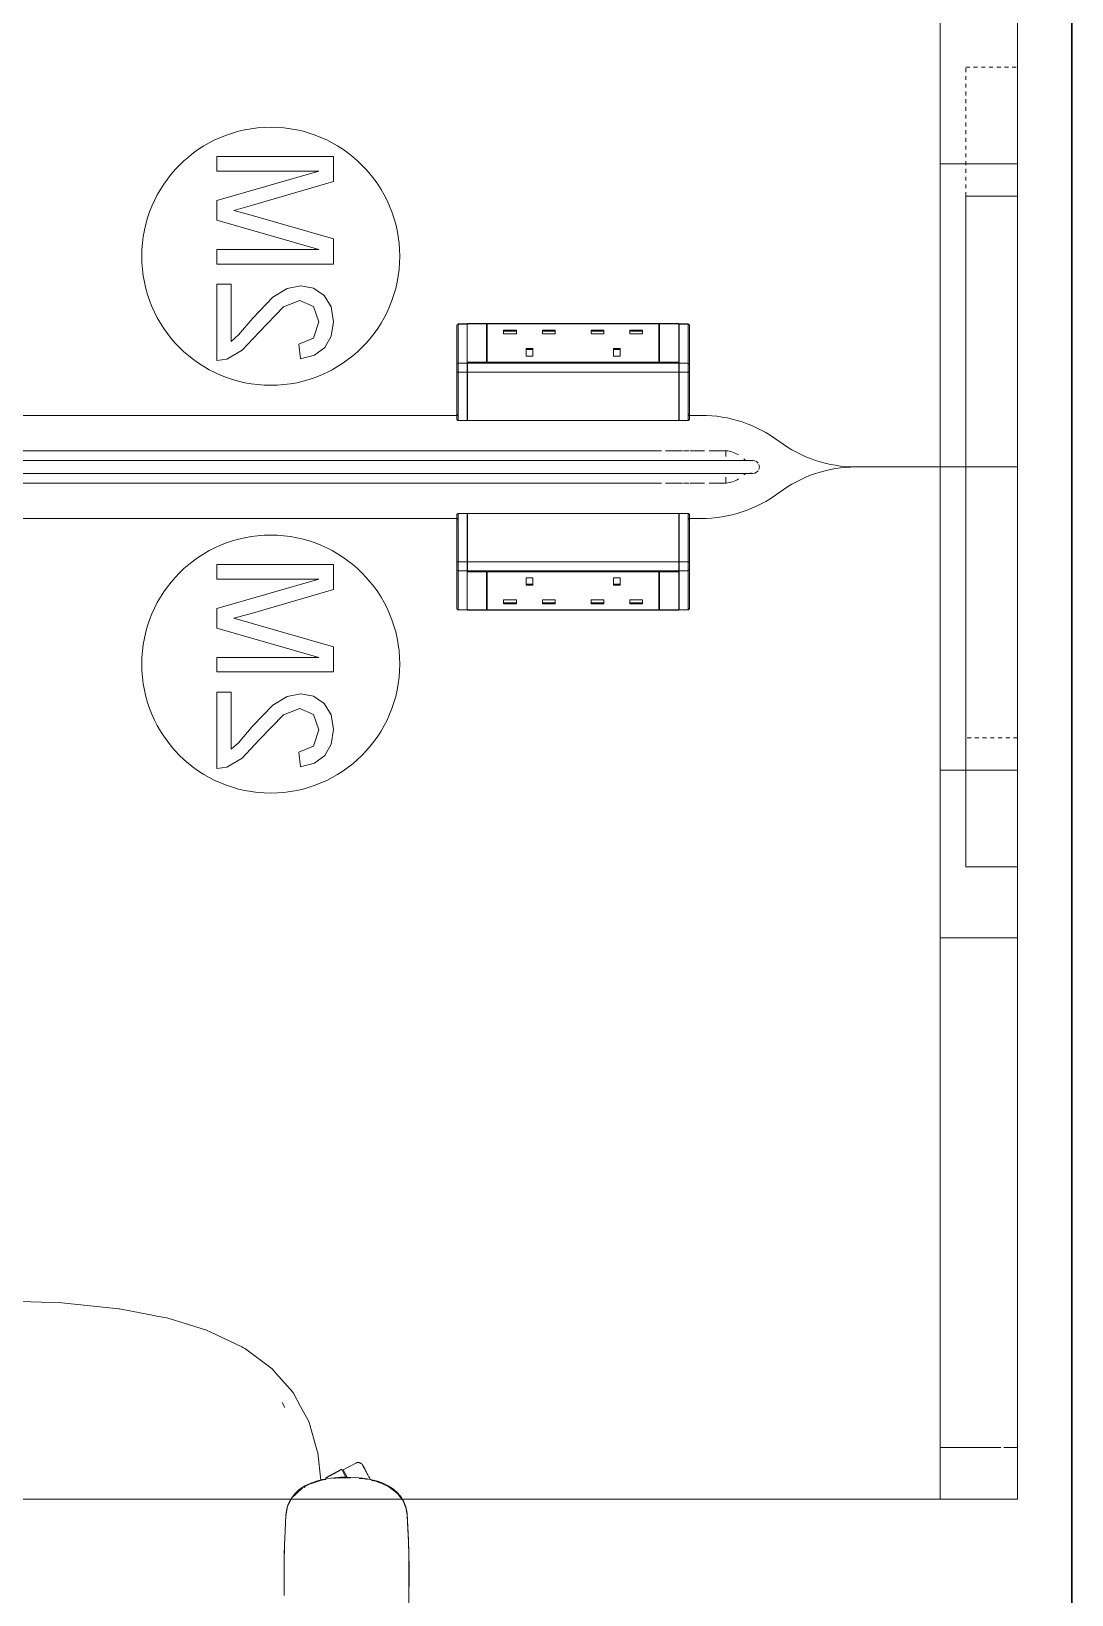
# Model space of a CAD drawing. Header units: millimetres. Extents: x 155927 to 317870, y -36033 to 97293.
# Drawn here: x 221033 to 221839, y 17404 to 18615 of the extents above; entities that cross this region are included whole.
import ezdxf

# ---------------------------------------------------------------- set-up
doc = ezdxf.new("R2010")
doc.units = ezdxf.units.MM
doc.header["$MEASUREMENT"] = 0
doc.linetypes.add('Dash', pattern=[6, 3, -3])
for name, color, linetype, lineweight in [('G-IMPT', 8, 'CONTINUOUS', 9), ('I-FURN', 8, 'CONTINUOUS', 9), ('I-FURN-HDLN', 8, 'Dash', 9), ('I-WALL', 7, 'CONTINUOUS', 9)]:
    doc.layers.add(name, color=color, linetype=linetype, lineweight=lineweight)

msp = doc.modelspace()

# ---------------------------------------------------------------- linework, layer by layer
at = {"layer": 'G-IMPT'}
for p, q in [((220996.9, 17631.6), (221049, 17630)), ((221049, 17630), (221056.3, 17629.7)), ((221063.4, 17629), (221056.3, 17629.7)), ((221100.3, 17625.2), (221063.4, 17629)), ((221100.3, 17625.2), (221100.8, 17625.1)), ((221126.2, 17620.2), (221100.8, 17625.1)), ((221126.2, 17620.2), (221129.9, 17619.5)), ((221137.5, 17618.1), (221129.9, 17619.5)), ((221151.1, 17613.9), (221137.5, 17618.1)), ((221168.3, 17608.5), (221151.1, 17613.9)), ((221168.3, 17608.5), (221175.1, 17605.4)), ((221176, 17604.9), (221175.1, 17605.4)), ((221195.7, 17595.7), (221176, 17604.9)), ((221195.7, 17595.7), (221196.4, 17595.2)), ((221197.9, 17594.3), (221196.4, 17595.2)), ((221198.7, 17593.8), (221197.9, 17594.3)), ((221198.7, 17593.8), (221218.2, 17579.3)), ((221218.2, 17579.3), (221219.2, 17578.5)), ((221222.1, 17575.3), (221219.2, 17578.5)), ((221222.1, 17575.3), (221235.1, 17560.5)), ((221235.1, 17560.5), (221235.7, 17559.8)), ((221241.2, 17549.4), (221235.7, 17559.8)), ((221227, 17552.5), (221229, 17548.6)), ((221227, 17552.5), (221228.2, 17550.2)), ((221228.2, 17550.2), (221229, 17548.6)), ((221247.3, 17538.2), (221241.2, 17549.4)), ((221247.8, 17537), (221247.3, 17538.2)), ((221253.9, 17515.7), (221247.8, 17537)), ((221253.9, 17515.7), (221254.5, 17513.4)), ((221256.9, 17492.2), (221254.5, 17513.4)), ((221242.9, 17486.2), (221239.7, 17484.3)), ((221239.8, 17484.7), (221243.2, 17487.1)), ((221244.6, 17487.9), (221243.2, 17487.1)), ((221245.1, 17487.5), (221243.7, 17486.6)), ((221249.2, 17490.1), (221244.6, 17487.9)), ((221248, 17489.3), (221245.6, 17487.8)), ((221257.4, 17492.3), (221248, 17489.3)), ((221254.3, 17491.9), (221249.2, 17490.1)), ((221254.3, 17491.9), (221258.2, 17492.8)), ((221260.7, 17492.7), (221257.4, 17492.3)), ((221258.2, 17492.8), (221265, 17493.9)), ((221272.3, 17494.5), (221265, 17493.9)), ((221269.7, 17494), (221266.9, 17493.6)), ((221269.7, 17494), (221276.8, 17494.2)), ((221272.3, 17494.5), (221276.8, 17494.6)), ((221276.8, 17494.6), (221283.2, 17494.4)), ((221279.9, 17494), (221276.8, 17494.2)), ((221289.3, 17493.9), (221283.2, 17494.4)), ((221289.7, 17493.5), (221286.5, 17493.6)), ((221289.3, 17493.9), (221295.3, 17492.9)), ((221292.9, 17492.8), (221289.7, 17493.5)), ((221300.7, 17491.4), (221295.3, 17492.9)), ((221299.6, 17491.4), (221296.2, 17492.1)), ((221299.6, 17491.4), (221305.2, 17489.1)), ((221300.7, 17491.4), (221305.1, 17489.9)), ((221309.1, 17487.9), (221305.1, 17489.9)), ((221309.6, 17487.2), (221305.2, 17489.1)), ((221309.1, 17487.9), (221313.2, 17485.2)), ((221316.4, 17482), (221309.6, 17487.2)), ((221233.3, 17476.3), (221231.2, 17472.1)), ((221233.4, 17477.2), (221231.4, 17472.9)), ((221233.3, 17476.3), (221233.9, 17477.6)), ((221233.6, 17477.6), (221235.6, 17480.5)), ((221241.8, 17485.5), (221234.4, 17478.6)), ((221238.1, 17482.5), (221234.4, 17478.6)), ((221234.4, 17478.6), (221236.6, 17481)), ((221236.7, 17481.8), (221235.6, 17480.5)), ((221240.2, 17484.1), (221236.6, 17481)), ((221236.7, 17481.8), (221239.8, 17484.7)), ((221241.8, 17485.5), (221240.3, 17484.2)), ((221313.2, 17485.2), (221316.2, 17482.5)), ((221319.3, 17478.8), (221316.2, 17482.5)), ((221319.7, 17477.6), (221316.4, 17482)), ((221320, 17477.6), (221319.3, 17478.8)), ((221321.3, 17475.4), (221320, 17477.6)), ((221320.6, 17476.4), (221320, 17477.2)), ((221323, 17470.2), (221320.6, 17476.4)), ((221321.3, 17475.4), (221322.7, 17471.7)), ((221229.6, 17459.3), (221229.8, 17465)), ((221231.2, 17472.1), (221229.8, 17464.7)), ((221229.8, 17465), (221230.3, 17469)), ((221230.3, 17469), (221231.4, 17472.9)), ((221323, 17470.4), (221322.7, 17471.7)), ((221323, 17470.4), (221323.5, 17468)), ((221323, 17470.2), (221323.6, 17466.4)), ((221323.7, 17466.3), (221323.5, 17468)), ((221324.8, 17445.8), (221323.7, 17466.3)), ((221324.8, 17444.6), (221323.7, 17466.3)), ((221323.7, 17466.3), (221323.8, 17464.7)), ((221324.8, 17444.6), (221323.8, 17464.7)), ((221229.6, 17459.3), (221228.9, 17446.7)), ((221228.4, 17427.5), (221228.8, 17443.2)), ((221228.8, 17439.8), (221228.6, 17436.5)), ((221228.8, 17443.2), (221228.9, 17446.7)), ((221325.3, 17424.4), (221324.8, 17445.8)), ((221325.1, 17434.2), (221324.8, 17445.8)), ((221324.8, 17445.8), (221324.8, 17444.6)), ((221325.3, 17424.4), (221324.8, 17444.6)), ((221228.4, 17427.5), (221228.4, 17423)), ((221228.6, 17434.2), (221228.6, 17436.5)), ((221325.2, 17404.2), (221325.1, 17434.2)), ((221325.3, 17424.4), (221325.1, 17434.2)), ((221325.1, 17434.2), (221325.3, 17415)), ((221325.3, 17426.4), (221325.2, 17428.3)), ((221325.2, 17424.4), (221325.3, 17426.4)), ((221228.4, 17423), (221228.4, 17408.3)), ((221325.2, 17404.2), (221325.3, 17424.4)), ((221325.2, 17404.2), (221325.3, 17415)), ((221228.5, 17402.8), (221228.4, 17408.3)), ((221325.2, 17404.2), (221325.1, 17395.8))]:
    msp.add_line(p, q, dxfattribs=at)
at = {"layer": 'I-FURN'}
for p, q in [((221796.8, 18277.6), (221796.8, 19077.6)), ((221796.8, 19077.6), (221796.8, 18277.6)), ((221736.8, 19037.6), (221736.8, 17517.6)), ((221796.8, 17517.6), (221796.8, 19037.6)), ((221736.8, 18512.6), (221736.8, 18643)), ((221796.8, 18643), (221796.8, 18512.6)), ((221266.6, 18518.2), (221176.2, 18518.2)), ((221176.2, 18518.2), (221176.2, 18506.9)), ((221266.6, 18498.8), (221266.6, 18518.2)), ((221176.2, 18506.9), (221255.3, 18506.9)), ((221255.3, 18506.9), (221176.2, 18484.2)), ((221736.8, 18042.6), (221736.8, 18512.6)), ((221796.8, 18512.6), (221736.8, 18512.6)), ((221796.8, 18512.6), (221736.8, 18512.6)), ((221796.8, 18512.6), (221796.8, 18042.6)), ((221204, 18480.6), (221266.6, 18498.8)), ((221176.2, 18484.2), (221176.2, 18468.9)), ((221189.6, 18476.5), (221204, 18480.6)), ((221796.8, 18487.6), (221756.8, 18487.6)), ((221756.8, 18487.6), (221756.8, 17967.6)), ((221796.8, 17967.6), (221796.8, 18487.6)), ((221176.2, 18468.9), (221255.3, 18446.2)), ((221202.9, 18472.8), (221189.6, 18476.5)), ((221266.6, 18454.3), (221202.9, 18472.8)), ((221255.3, 18446.2), (221176.2, 18446.2)), ((221176.2, 18446.2), (221176.2, 18434.9)), ((221266.6, 18434.9), (221266.6, 18454.3)), ((221176.2, 18434.9), (221266.6, 18434.9)), ((221187.5, 18419.3), (221176.2, 18419.3)), ((221176.2, 18419.3), (221176.2, 18360)), ((221187.5, 18374.9), (221187.5, 18419.3)), ((221219.6, 18409.2), (221204.1, 18393)), ((221230.7, 18415.9), (221219.6, 18409.2)), ((221241.4, 18417.9), (221230.7, 18415.9)), ((221251.2, 18416.1), (221241.4, 18417.9)), ((221259.4, 18410.5), (221251.2, 18416.1)), ((221264.8, 18401.7), (221259.4, 18410.5)), ((221209.1, 18382.2), (221227.9, 18401.7)), ((221227.9, 18401.7), (221240.7, 18406.6)), ((221240.7, 18406.6), (221251.1, 18402)), ((221251.1, 18402), (221255.3, 18390)), ((221266.6, 18390.2), (221264.8, 18401.7)), ((221204.1, 18393), (221193.2, 18380)), ((221255.3, 18390), (221251.2, 18377.5)), ((221265, 18378.9), (221266.6, 18390.2)), ((221362.4, 18387.5), (221362.4, 18357.2)), ((221362.4, 18387.5), (221362.4, 18357.2)), ((221362.6, 18388.1), (221362.6, 18388.1)), ((221370.4, 18388.5), (221363.4, 18388.5)), ((221363.4, 18388.3), (221363.4, 18388.5)), ((221370.4, 18388.5), (221363.4, 18388.5)), ((221370.4, 18388.5), (221363.4, 18388.5)), ((221363.4, 18358), (221363.4, 18388.3)), ((221363.4, 18388.3), (221370.4, 18388.3)), ((221370.4, 18388.7), (221385.4, 18388.7)), ((221370.4, 18358.8), (221370.4, 18388.7)), ((221370.4, 18388.3), (221370.4, 18388.5)), ((221370.4, 18358), (221370.4, 18388.3)), ((221534.4, 18388.5), (221370.5, 18388.5)), ((221385.4, 18388.7), (221385.4, 18358.8)), ((221385.4, 18388.3), (221385.9, 18388.3)), ((221385.9, 18388.7), (221518.9, 18388.7)), ((221385.9, 18388.7), (221385.9, 18358.8)), ((221398.6, 18383.6), (221398.6, 18380.8)), ((221408.6, 18383.6), (221398.6, 18383.6)), ((221408.6, 18382.9), (221398.6, 18382.9)), ((221408.6, 18383.6), (221408.6, 18380.8)), ((221428.6, 18383.6), (221428.6, 18380.8)), ((221438.6, 18383.6), (221428.6, 18383.6)), ((221438.6, 18382.9), (221428.6, 18382.9)), ((221438.6, 18383.6), (221438.6, 18380.8)), ((221466.3, 18383.6), (221466.3, 18380.8)), ((221476.3, 18383.6), (221466.3, 18383.6)), ((221476.3, 18382.9), (221466.3, 18382.9)), ((221476.3, 18383.6), (221476.3, 18380.8)), ((221496.3, 18383.6), (221496.3, 18380.8)), ((221506.3, 18383.6), (221496.3, 18383.6)), ((221506.3, 18382.9), (221496.3, 18382.9)), ((221506.3, 18383.6), (221506.3, 18380.8)), ((221518.9, 18388.7), (221518.9, 18358.8)), ((221518.9, 18388.3), (221519.4, 18388.3)), ((221519.4, 18358.8), (221519.4, 18388.7)), ((221519.4, 18388.7), (221534.4, 18388.7)), ((221534.4, 18388.7), (221534.4, 18358.8)), ((221541.5, 18388.5), (221534.5, 18388.5)), ((221541.5, 18388.5), (221534.5, 18388.5)), ((221534.5, 18388.5), (221541.5, 18388.5)), ((221534.5, 18388.5), (221534.5, 18388.3)), ((221541.5, 18388.3), (221534.5, 18388.3)), ((221534.5, 18388.3), (221534.5, 18358)), ((221541.5, 18388.5), (221541.5, 18388.3)), ((221541.5, 18388.3), (221541.5, 18358)), ((221542.2, 18388.1), (221542.3, 18388.1)), ((221542.5, 18357.2), (221542.5, 18387.5)), ((221542.5, 18357.2), (221542.5, 18387.5)), ((221193.2, 18380), (221187.5, 18374.9)), ((221196, 18368.1), (221209.1, 18382.2)), ((221251.2, 18377.5), (221239.8, 18372.7)), ((221239.8, 18372.7), (221241.2, 18361.4)), ((221260.1, 18370.1), (221265, 18378.9)), ((221408.6, 18380.8), (221398.6, 18380.8)), ((221438.6, 18380.8), (221428.6, 18380.8)), ((221476.3, 18380.8), (221466.3, 18380.8)), ((221506.3, 18380.8), (221496.3, 18380.8)), ((221176.2, 18360), (221184, 18361.2)), ((221184, 18361.2), (221196, 18368.1)), ((221241.2, 18361.4), (221252.1, 18364.2)), ((221252.1, 18364.2), (221260.1, 18370.1)), ((221385.4, 18358.8), (221370.4, 18358.8)), ((221370.4, 18358.8), (221370.4, 18356.4)), ((221370.5, 18358.6), (221385.4, 18358.6)), ((221370.5, 18358), (221370.5, 18358.6)), ((221518.9, 18358.8), (221385.9, 18358.8)), ((221385.9, 18358.6), (221518.9, 18358.6)), ((221416.1, 18369.3), (221416.1, 18363.6)), ((221421.1, 18369.3), (221416.1, 18369.3)), ((221421.1, 18368.6), (221416.1, 18368.6)), ((221421.1, 18363.6), (221416.1, 18363.6)), ((221421.1, 18369.3), (221421.1, 18363.6)), ((221483.8, 18369.3), (221483.8, 18363.6)), ((221488.8, 18369.3), (221483.8, 18369.3)), ((221488.8, 18368.6), (221483.8, 18368.6)), ((221483.8, 18363.6), (221488.8, 18363.6)), ((221488.8, 18363.6), (221488.8, 18369.3)), ((221534.4, 18358.8), (221519.4, 18358.8)), ((221519.4, 18358.6), (221534.4, 18358.6)), ((221534.4, 18358.6), (221534.4, 18358)), ((221362.4, 18318.6), (221362.4, 18357.2)), ((221362.4, 18357.2), (221362.4, 18351.6)), ((221362.4, 18351.6), (221362.4, 18314.6)), ((221363.4, 18351.1), (221363.4, 18358)), ((221363.4, 18358), (221370.4, 18358)), ((221363.4, 18313.6), (221363.4, 18351.1)), ((221363.4, 18351.1), (221370.4, 18351.1)), ((221370.4, 18351.1), (221370.4, 18358)), ((221370.4, 18313.6), (221370.4, 18351.1)), ((221370.5, 18358), (221370.5, 18351.1)), ((221534.4, 18358), (221370.5, 18358)), ((221370.5, 18351.1), (221370.5, 18313.6)), ((221534.4, 18351.1), (221370.5, 18351.1)), ((221534.4, 18351.1), (221534.4, 18358)), ((221534.4, 18313.6), (221534.4, 18351.1)), ((221541.5, 18358), (221534.5, 18358)), ((221534.5, 18358), (221534.5, 18351.1)), ((221541.5, 18351.1), (221534.5, 18351.1)), ((221534.5, 18351.1), (221534.5, 18313.6)), ((221541.5, 18358), (221541.5, 18351.1)), ((221541.5, 18351.1), (221541.5, 18313.6)), ((221542.5, 18357.2), (221542.5, 18318.6)), ((221542.5, 18351.6), (221542.5, 18357.2)), ((221542.5, 18314.6), (221542.5, 18351.6)), ((220441.8, 18317.6), (221363.4, 18317.6)), ((221363.4, 18317.6), (220441.8, 18317.6)), ((221363.4, 18318.6), (221362.4, 18318.6)), ((221362.4, 18314.6), (221362.4, 18318.6)), ((221362.4, 18314.6), (221362.4, 18314.6)), ((221363.4, 18313.6), (221370.4, 18313.6)), ((221363.4, 18313.6), (221370.4, 18313.6)), ((221370.5, 18313.6), (221534.4, 18313.6)), ((221534.4, 18313.6), (221370.5, 18313.6)), ((221534.5, 18313.6), (221541.5, 18313.6)), ((221541.5, 18313.6), (221534.5, 18313.6)), ((221542.5, 18318.6), (221541.5, 18318.6)), ((221541.5, 18317.6), (221551.8, 18317.6)), ((221551.8, 18317.6), (221541.5, 18317.6)), ((221542.5, 18318.6), (221542.5, 18314.6)), ((220482.7, 18290.1), (221520.9, 18290.1)), ((221523.9, 18290.1), (221537.1, 18290.1)), ((221538, 18290.1), (221542.1, 18290.1)), ((221542.8, 18290.1), (221554.3, 18290.1)), ((221557.9, 18290.1), (221565.9, 18290.1)), ((221566.2, 18290.1), (221567.1, 18290.1)), ((221567.5, 18290.1), (221570.9, 18290.1)), ((221570.9, 18285.6), (221570.9, 18290.1)), ((221520.9, 18282.6), (220482.7, 18282.6)), ((221521.7, 18282.6), (221520.9, 18282.6)), ((221524.5, 18282.6), (221521.7, 18282.6)), ((221527.4, 18282.6), (221524.5, 18282.6)), ((221530.2, 18282.6), (221527.4, 18282.6)), ((221533, 18282.6), (221530.2, 18282.6)), ((221535.8, 18282.6), (221533, 18282.6)), ((221538.5, 18282.6), (221535.8, 18282.6)), ((221541.3, 18282.6), (221538.5, 18282.6)), ((221544, 18282.6), (221541.3, 18282.6)), ((221546.6, 18282.6), (221544, 18282.6)), ((221549.2, 18282.6), (221546.6, 18282.6)), ((221551.8, 18282.6), (221549.2, 18282.6)), ((221554.3, 18282.6), (221551.8, 18282.6)), ((221556.8, 18282.6), (221554.3, 18282.6)), ((221559.2, 18282.6), (221556.8, 18282.6)), ((221561.6, 18282.6), (221559.2, 18282.6)), ((221563.9, 18282.6), (221561.6, 18282.6)), ((221566.1, 18282.6), (221563.9, 18282.6)), ((221568.3, 18282.6), (221566.1, 18282.6)), ((221570.3, 18282.6), (221568.3, 18282.6)), ((221572.3, 18282.6), (221570.3, 18282.6)), ((221574.2, 18282.6), (221572.3, 18282.6)), ((221576.1, 18282.6), (221574.2, 18282.6)), ((221577.8, 18282.6), (221576.1, 18282.6)), ((221579.4, 18282.6), (221577.8, 18282.6)), ((221581, 18282.6), (221579.4, 18282.6)), ((221582.5, 18282.6), (221581, 18282.6)), ((221583.8, 18282.6), (221582.5, 18282.6)), ((221585.1, 18282.6), (221583.8, 18282.6)), ((221586.2, 18282.6), (221585.1, 18282.6)), ((221587.3, 18282.6), (221586.2, 18282.6)), ((221588.2, 18282.6), (221587.3, 18282.6)), ((221589.1, 18282.6), (221588.2, 18282.6)), ((221589.8, 18282.6), (221589.1, 18282.6)), ((221590.4, 18282.6), (221589.8, 18282.6)), ((221590.9, 18282.6), (221590.4, 18282.6)), ((221591.3, 18282.6), (221590.9, 18282.6)), ((221591.6, 18282.6), (221591.3, 18282.6)), ((221591.8, 18282.6), (221591.6, 18282.6)), ((221591.8, 18282.6), (221591.8, 18282.6)), ((221796.8, 18277.6), (221671.8, 18277.6)), ((221671.8, 18277.6), (221796.8, 18277.6)), ((221671.8, 18277.6), (221796.8, 18277.6)), ((221796.8, 18277.6), (221671.8, 18277.6)), ((221796.8, 17477.6), (221796.8, 18277.6)), ((221796.8, 18277.6), (221796.8, 17477.6)), ((220482.7, 18272.6), (221520.9, 18272.6)), ((221520.9, 18265.1), (220482.7, 18265.1)), ((221520.9, 18272.6), (221523.8, 18272.6)), ((221523.8, 18272.6), (221526.6, 18272.6)), ((221537.1, 18265.1), (221523.9, 18265.1)), ((221526.6, 18272.6), (221529.4, 18272.6)), ((221529.4, 18272.6), (221532.2, 18272.6)), ((221532.2, 18272.6), (221535, 18272.6)), ((221535, 18272.6), (221537.8, 18272.6)), ((221537.8, 18272.6), (221540.5, 18272.6)), ((221542.1, 18265.1), (221538, 18265.1)), ((221540.5, 18272.6), (221543.2, 18272.6)), ((221554.3, 18265.1), (221542.8, 18265.1)), ((221543.2, 18272.6), (221545.9, 18272.6)), ((221545.9, 18272.6), (221548.5, 18272.6)), ((221548.5, 18272.6), (221551.1, 18272.6)), ((221551.1, 18272.6), (221553.7, 18272.6)), ((221553.7, 18272.6), (221556.2, 18272.6)), ((221556.2, 18272.6), (221558.6, 18272.6)), ((221565.9, 18265.1), (221557.9, 18265.1)), ((221558.6, 18272.6), (221561, 18272.6)), ((221561, 18272.6), (221563.3, 18272.6)), ((221563.3, 18272.6), (221565.5, 18272.6)), ((221565.5, 18272.6), (221567.7, 18272.6)), ((221567.1, 18265.1), (221566.2, 18265.1)), ((221570.9, 18265.1), (221567.5, 18265.1)), ((221567.7, 18272.6), (221569.8, 18272.6)), ((221569.8, 18272.6), (221571.8, 18272.6)), ((221570.9, 18265.1), (221570.9, 18269.7)), ((221571.8, 18272.6), (221573.7, 18272.6)), ((221573.7, 18272.6), (221575.6, 18272.6)), ((221575.6, 18272.6), (221577.3, 18272.6)), ((221577.3, 18272.6), (221579, 18272.6)), ((221579, 18272.6), (221580.6, 18272.6)), ((221580.6, 18272.6), (221582.1, 18272.6)), ((221582.1, 18272.6), (221583.5, 18272.6)), ((221583.5, 18272.6), (221584.7, 18272.6)), ((221584.7, 18272.6), (221585.9, 18272.6)), ((221585.9, 18272.6), (221587, 18272.6)), ((221587, 18272.6), (221588, 18272.6)), ((221588, 18272.6), (221588.9, 18272.6)), ((221588.9, 18272.6), (221589.6, 18272.6)), ((221589.6, 18272.6), (221590.3, 18272.6)), ((221590.3, 18272.6), (221590.8, 18272.6)), ((221590.8, 18272.6), (221591.2, 18272.6)), ((221591.2, 18272.6), (221591.5, 18272.6)), ((221591.5, 18272.6), (221591.7, 18272.6)), ((221591.7, 18272.6), (221591.8, 18272.6)), ((221591.8, 18272.6), (221591.8, 18272.6)), ((221363.4, 18237.6), (220441.8, 18237.6)), ((220441.8, 18237.6), (221363.4, 18237.6)), ((221362.4, 18240.6), (221362.4, 18240.6)), ((221362.4, 18203.6), (221362.4, 18240.6)), ((221362.4, 18240.6), (221362.4, 18236.6)), ((221363.4, 18241.6), (221370.4, 18241.6)), ((221363.4, 18241.6), (221363.4, 18204.1)), ((221363.4, 18241.6), (221370.4, 18241.6)), ((221370.4, 18241.6), (221370.4, 18204.1)), ((221370.5, 18241.6), (221534.4, 18241.6)), ((221534.4, 18241.6), (221370.5, 18241.6)), ((221370.5, 18204.1), (221370.5, 18241.6)), ((221534.4, 18241.6), (221534.4, 18204.1)), ((221534.5, 18241.6), (221541.5, 18241.6)), ((221541.5, 18241.6), (221534.5, 18241.6)), ((221534.5, 18204.1), (221534.5, 18241.6)), ((221541.5, 18204.1), (221541.5, 18241.6)), ((221551.8, 18237.6), (221541.5, 18237.6)), ((221541.5, 18237.6), (221551.8, 18237.6)), ((221542.5, 18236.6), (221542.5, 18240.6)), ((221542.5, 18240.6), (221542.5, 18203.6)), ((221363.4, 18236.6), (221362.4, 18236.6)), ((221362.4, 18236.6), (221362.4, 18198)), ((221542.5, 18236.6), (221541.5, 18236.6)), ((221542.5, 18198), (221542.5, 18236.6)), ((221266.6, 18202), (221176.2, 18202)), ((221176.2, 18202), (221176.2, 18190.7)), ((221266.6, 18182.6), (221266.6, 18202)), ((221362.4, 18198), (221362.4, 18203.6)), ((221363.4, 18204.1), (221363.4, 18197.2)), ((221363.4, 18204.1), (221370.4, 18204.1)), ((221370.4, 18204.1), (221370.4, 18197.2)), ((221534.4, 18204.1), (221370.5, 18204.1)), ((221370.5, 18197.2), (221370.5, 18204.1)), ((221534.4, 18204.1), (221534.4, 18197.2)), ((221541.5, 18204.1), (221534.5, 18204.1)), ((221534.5, 18197.2), (221534.5, 18204.1)), ((221541.5, 18197.2), (221541.5, 18204.1)), ((221542.5, 18203.6), (221542.5, 18198)), ((221176.2, 18190.7), (221255.3, 18190.7)), ((221255.3, 18190.7), (221176.2, 18168)), ((221362.4, 18167.8), (221362.4, 18198)), ((221362.4, 18167.8), (221362.4, 18198)), ((221363.4, 18197.2), (221363.4, 18166.9)), ((221363.4, 18197.2), (221370.4, 18197.2)), ((221370.4, 18196.4), (221370.4, 18198.8)), ((221370.4, 18197.2), (221370.4, 18166.9)), ((221385.4, 18196.4), (221370.4, 18196.4)), ((221370.4, 18196.4), (221370.4, 18166.6)), ((221534.4, 18197.2), (221370.5, 18197.2)), ((221370.5, 18197.2), (221370.5, 18196.6)), ((221370.5, 18196.6), (221385.4, 18196.6)), ((221385.4, 18166.6), (221385.4, 18196.4)), ((221385.9, 18196.6), (221518.9, 18196.6)), ((221518.9, 18196.4), (221385.9, 18196.4)), ((221385.9, 18166.6), (221385.9, 18196.4)), ((221416.1, 18185.9), (221416.1, 18191.7)), ((221421.1, 18191.7), (221416.1, 18191.7)), ((221421.1, 18185.9), (221421.1, 18191.7)), ((221483.8, 18191.7), (221488.8, 18191.7)), ((221483.8, 18185.9), (221483.8, 18191.7)), ((221488.8, 18191.7), (221488.8, 18185.9)), ((221518.9, 18166.6), (221518.9, 18196.4)), ((221519.4, 18196.6), (221534.4, 18196.6)), ((221534.4, 18196.4), (221519.4, 18196.4)), ((221519.4, 18196.4), (221519.4, 18166.6)), ((221534.4, 18196.6), (221534.4, 18197.2)), ((221534.4, 18166.6), (221534.4, 18196.4)), ((221541.5, 18197.2), (221534.5, 18197.2)), ((221534.5, 18166.9), (221534.5, 18197.2)), ((221541.5, 18166.9), (221541.5, 18197.2)), ((221542.5, 18198), (221542.5, 18167.8)), ((221542.5, 18198), (221542.5, 18167.8)), ((221204, 18164.4), (221266.6, 18182.6)), ((221421.1, 18186.7), (221416.1, 18186.7)), ((221421.1, 18185.9), (221416.1, 18185.9)), ((221488.8, 18186.7), (221483.8, 18186.7)), ((221488.8, 18185.9), (221483.8, 18185.9)), ((221176.2, 18168), (221176.2, 18152.7)), ((221362.6, 18167.1), (221362.6, 18167.1)), ((221363.4, 18166.9), (221363.4, 18166.8)), ((221363.4, 18166.9), (221370.4, 18166.9)), ((221370.4, 18166.8), (221363.4, 18166.8)), ((221370.4, 18166.8), (221363.4, 18166.8)), ((221370.4, 18166.8), (221363.4, 18166.8)), ((221370.4, 18166.9), (221370.4, 18166.8)), ((221370.4, 18166.6), (221385.4, 18166.6)), ((221534.4, 18166.8), (221370.5, 18166.8)), ((221385.4, 18166.9), (221385.9, 18166.9)), ((221385.9, 18166.6), (221518.9, 18166.6)), ((221398.6, 18171.6), (221398.6, 18174.5)), ((221408.6, 18174.5), (221398.6, 18174.5)), ((221408.6, 18172.3), (221398.6, 18172.3)), ((221408.6, 18171.6), (221398.6, 18171.6)), ((221408.6, 18171.6), (221408.6, 18174.5)), ((221428.6, 18171.6), (221428.6, 18174.5)), ((221438.6, 18174.5), (221428.6, 18174.5)), ((221438.6, 18172.3), (221428.6, 18172.3)), ((221438.6, 18171.6), (221428.6, 18171.6)), ((221438.6, 18171.6), (221438.6, 18174.5)), ((221466.3, 18171.6), (221466.3, 18174.5)), ((221476.3, 18174.5), (221466.3, 18174.5)), ((221476.3, 18172.3), (221466.3, 18172.3)), ((221476.3, 18171.6), (221466.3, 18171.6)), ((221476.3, 18171.6), (221476.3, 18174.5)), ((221496.3, 18171.6), (221496.3, 18174.5)), ((221506.3, 18174.5), (221496.3, 18174.5)), ((221506.3, 18172.3), (221496.3, 18172.3)), ((221506.3, 18171.6), (221496.3, 18171.6)), ((221506.3, 18171.6), (221506.3, 18174.5)), ((221518.9, 18166.9), (221519.4, 18166.9)), ((221519.4, 18166.6), (221534.4, 18166.6)), ((221541.5, 18166.9), (221534.5, 18166.9)), ((221534.5, 18166.8), (221534.5, 18166.9)), ((221541.5, 18166.8), (221534.5, 18166.8)), ((221541.5, 18166.8), (221534.5, 18166.8)), ((221534.5, 18166.8), (221541.5, 18166.8)), ((221541.5, 18166.8), (221541.5, 18166.9)), ((221542.2, 18167.1), (221542.3, 18167.1)), ((221176.2, 18152.7), (221255.3, 18130)), ((221189.6, 18160.4), (221204, 18164.4)), ((221202.9, 18156.6), (221189.6, 18160.4)), ((221266.6, 18138.1), (221202.9, 18156.6)), ((221255.3, 18130), (221176.2, 18130)), ((221176.2, 18130), (221176.2, 18118.7)), ((221266.6, 18118.7), (221266.6, 18138.1)), ((221176.2, 18118.7), (221266.6, 18118.7)), ((221187.5, 18103.1), (221176.2, 18103.1)), ((221176.2, 18103.1), (221176.2, 18043.8)), ((221187.5, 18058.8), (221187.5, 18103.1)), ((221219.6, 18093), (221204.1, 18076.9)), ((221230.7, 18099.7), (221219.6, 18093)), ((221241.4, 18101.7), (221230.7, 18099.7)), ((221251.2, 18099.9), (221241.4, 18101.7)), ((221259.4, 18094.3), (221251.2, 18099.9)), ((221264.8, 18085.5), (221259.4, 18094.3)), ((221209.1, 18066), (221227.9, 18085.6)), ((221227.9, 18085.6), (221240.7, 18090.4)), ((221240.7, 18090.4), (221251.1, 18085.8)), ((221251.1, 18085.8), (221255.3, 18073.8)), ((221266.6, 18074.1), (221264.8, 18085.5)), ((221204.1, 18076.9), (221193.2, 18063.9)), ((221255.3, 18073.8), (221251.2, 18061.3)), ((221265, 18062.7), (221266.6, 18074.1)), ((221193.2, 18063.9), (221187.5, 18058.8)), ((221196, 18051.9), (221209.1, 18066)), ((221251.2, 18061.3), (221239.8, 18056.5)), ((221239.8, 18056.5), (221241.2, 18045.2)), ((221260.1, 18053.9), (221265, 18062.7)), ((221176.2, 18043.8), (221184, 18045)), ((221184, 18045), (221196, 18051.9)), ((221241.2, 18045.2), (221252.1, 18048)), ((221252.1, 18048), (221260.1, 18053.9)), ((221736.8, 17912.6), (221736.8, 18042.6)), ((221796.8, 18042.6), (221736.8, 18042.6)), ((221796.8, 18042.6), (221736.8, 18042.6)), ((221796.8, 18042.6), (221796.8, 17912.6)), ((221756.8, 17967.6), (221796.8, 17967.6)), ((221736.8, 17477.6), (221736.8, 17912.6)), ((221796.8, 17912.6), (221736.8, 17912.6)), ((221796.8, 17912.6), (221736.8, 17912.6)), ((221796.8, 17912.6), (221796.8, 17477.6)), ((221736.8, 17517.6), (221736.8, 17477.6)), ((221783.9, 17517.6), (221736.8, 17517.6)), ((221783.9, 17517.6), (221736.8, 17517.6)), ((221796.8, 17517.6), (221786.3, 17517.6)), ((221796.8, 17517.6), (221786.3, 17517.6)), ((221796.8, 17477.6), (221796.8, 17517.6)), ((221273, 17500.7), (221260.6, 17494.1)), ((221260.7, 17493.9), (221273.1, 17500.5)), ((221273.1, 17500.5), (221275.9, 17495.2)), ((221284, 17505.5), (221274.3, 17500.3)), ((221274.3, 17500.3), (221277.3, 17494.7)), ((221284, 17505.5), (221284.1, 17505.6)), ((221284.1, 17505.6), (221284.3, 17505.6)), ((221284.3, 17505.6), (221284.4, 17505.7)), ((221284.4, 17505.7), (221284.6, 17505.7)), ((221284.6, 17505.7), (221284.7, 17505.8)), ((221284.7, 17505.8), (221284.9, 17505.8)), ((221284.9, 17505.8), (221285, 17505.9)), ((221285, 17505.9), (221285.2, 17505.9)), ((221285.2, 17505.9), (221285.4, 17505.9)), ((221285.4, 17505.9), (221285.5, 17505.9)), ((221285.5, 17505.9), (221285.7, 17505.9)), ((221285.7, 17505.9), (221285.8, 17506)), ((221285.8, 17506), (221286, 17506)), ((221286, 17506), (221286.2, 17505.9)), ((221286.2, 17505.9), (221286.3, 17505.9)), ((221286.3, 17505.9), (221286.5, 17505.9)), ((221286.5, 17505.9), (221286.6, 17505.9)), ((221286.6, 17505.9), (221286.8, 17505.8)), ((221286.8, 17505.8), (221287, 17505.8)), ((221287, 17505.8), (221287.1, 17505.8)), ((221287.1, 17505.8), (221287.3, 17505.7)), ((221287.3, 17505.7), (221287.4, 17505.6)), ((221287.4, 17505.6), (221287.6, 17505.6)), ((221287.6, 17505.6), (221287.7, 17505.5)), ((221287.7, 17505.5), (221287.8, 17505.4)), ((221287.8, 17505.4), (221288, 17505.4)), ((221288, 17505.4), (221288.1, 17505.3)), ((221288.1, 17505.3), (221288.3, 17505.2)), ((221288.3, 17505.2), (221288.4, 17505.1)), ((221288.4, 17505.1), (221288.5, 17505)), ((221288.5, 17505), (221288.6, 17504.9)), ((221288.6, 17504.9), (221288.7, 17504.8)), ((221288.7, 17504.8), (221288.9, 17504.6)), ((221288.9, 17504.6), (221289, 17504.5)), ((221289, 17504.5), (221289.1, 17504.4)), ((221289.1, 17504.4), (221289.2, 17504.3)), ((221289.2, 17504.3), (221289.2, 17504.1)), ((221289.2, 17504.1), (221289.3, 17504)), ((221289.3, 17504), (221289.4, 17503.9)), ((221289.4, 17503.9), (221289.4, 17503.8)), ((221289.4, 17503.8), (221289.4, 17503.8)), ((221289.4, 17503.8), (221289.5, 17503.7)), ((221289.5, 17503.8), (221289.4, 17503.8)), ((221289.4, 17503.8), (221289.4, 17503.8)), ((221289.5, 17503.7), (221289.5, 17503.8)), ((221289.5, 17503.7), (221289.5, 17503.6)), ((221289.6, 17503.6), (221289.5, 17503.7)), ((221289.5, 17503.6), (221289.6, 17503.5)), ((221289.7, 17503.4), (221289.6, 17503.6)), ((221289.6, 17503.5), (221289.7, 17503.3)), ((221289.8, 17503.2), (221289.7, 17503.4)), ((221289.7, 17503.3), (221289.8, 17503.1)), ((221289.9, 17503), (221289.8, 17503.2)), ((221289.8, 17503.1), (221290, 17502.8)), ((221290, 17502.7), (221289.9, 17503)), ((221290, 17502.8), (221290.1, 17502.5)), ((221290.2, 17502.4), (221290, 17502.7)), ((221290.1, 17502.5), (221290.3, 17502.2)), ((221290.4, 17502), (221290.2, 17502.4)), ((221290.3, 17502.2), (221290.5, 17501.8)), ((221290.6, 17501.6), (221290.4, 17502)), ((221290.5, 17501.8), (221290.7, 17501.4)), ((221290.8, 17501.2), (221290.6, 17501.6)), ((221290.7, 17501.4), (221290.9, 17501)), ((221291.1, 17500.7), (221290.8, 17501.2)), ((221290.9, 17501), (221291.2, 17500.5)), ((221291.3, 17500.2), (221291.1, 17500.7)), ((221291.2, 17500.5), (221291.5, 17500)), ((221291.6, 17499.7), (221291.3, 17500.2)), ((221291.5, 17500), (221291.8, 17499.4)), ((221291.9, 17499.1), (221291.6, 17499.7)), ((221291.8, 17499.4), (221292.1, 17498.8)), ((221292.3, 17498.5), (221291.9, 17499.1)), ((221292.6, 17497.9), (221292.3, 17498.5)), ((221260.8, 17493.8), (221260.7, 17493.9)), ((221292.9, 17497.2), (221292.6, 17497.9)), ((221293.3, 17496.5), (221292.9, 17497.2)), ((221293.7, 17495.8), (221293.3, 17496.5)), ((221294.1, 17495), (221293.7, 17495.8)), ((221294.5, 17494.3), (221294.1, 17495)), ((221294.9, 17493.5), (221294.5, 17494.3)), ((221295.4, 17492.6), (221294.9, 17493.5)), ((220196.8, 17477.6), (221796.8, 17477.6)), ((221796.8, 17477.6), (220196.8, 17477.6)), ((221736.8, 17477.6), (221796.8, 17477.6)), ((221796.8, 17477.6), (221736.8, 17477.6))]:
    msp.add_line(p, q, dxfattribs=at)
at = {"layer": 'I-FURN', "flags": 128}
for points in [[(221362.9, 18388.3), (221362.9, 18388.3), (221362.9, 18388.4), (221363, 18388.4), (221363, 18388.4), (221363.1, 18388.4), (221363.1, 18388.4), (221363.1, 18388.4), (221363.2, 18388.4), (221363.2, 18388.4), (221363.3, 18388.5), (221363.3, 18388.5), (221363.3, 18388.5), (221363.4, 18388.5), (221363.4, 18388.5)], [(221541.5, 18388.5), (221541.5, 18388.5), (221541.6, 18388.5), (221541.6, 18388.5), (221541.7, 18388.4), (221541.7, 18388.4), (221541.7, 18388.4), (221541.8, 18388.4), (221541.8, 18388.4), (221541.9, 18388.4), (221541.9, 18388.4), (221541.9, 18388.4), (221542, 18388.3), (221542, 18388.3)], [(221362.4, 18357.2), (221362.4, 18357.1), (221362.4, 18357), (221362.4, 18356.9), (221362.4, 18356.8), (221362.4, 18356.7), (221362.4, 18356.5), (221362.4, 18356.4), (221362.4, 18356.3), (221362.4, 18356.2), (221362.4, 18356), (221362.4, 18355.9), (221362.4, 18355.8), (221362.4, 18355.6), (221362.4, 18355.5), (221362.4, 18355.3), (221362.4, 18355.2), (221362.4, 18355), (221362.4, 18354.9), (221362.4, 18354.7), (221362.4, 18354.5), (221362.4, 18354.4), (221362.4, 18354.2), (221362.4, 18354.1), (221362.4, 18353.9), (221362.4, 18353.7), (221362.4, 18353.6), (221362.4, 18353.4), (221362.4, 18353.3), (221362.4, 18353.1), (221362.4, 18353), (221362.4, 18352.8), (221362.4, 18352.6), (221362.4, 18352.5), (221362.4, 18352.3), (221362.4, 18352.2), (221362.4, 18352.1), (221362.4, 18351.9), (221362.4, 18351.8), (221362.4, 18351.6)], [(221362.4, 18351.6), (221362.4, 18348.9), (221362.4, 18346.2), (221362.4, 18343.6), (221362.4, 18341), (221362.4, 18338.6), (221362.4, 18336.3), (221362.4, 18334), (221362.4, 18331.9), (221362.4, 18329.9), (221362.4, 18328), (221362.4, 18326.2), (221362.4, 18324.5), (221362.4, 18323), (221362.4, 18321.6), (221362.4, 18320.3), (221362.4, 18319.1), (221362.4, 18318), (221362.4, 18317.1), (221362.4, 18316.3), (221362.4, 18315.7), (221362.4, 18315.2), (221362.4, 18314.8), (221362.4, 18314.6)], [(221542.5, 18351.6), (221542.5, 18351.8), (221542.5, 18351.9), (221542.5, 18352.1), (221542.5, 18352.2), (221542.5, 18352.3), (221542.5, 18352.5), (221542.5, 18352.6), (221542.5, 18352.8), (221542.5, 18353), (221542.5, 18353.1), (221542.5, 18353.3), (221542.5, 18353.4), (221542.5, 18353.6), (221542.5, 18353.7), (221542.5, 18353.9), (221542.5, 18354.1), (221542.5, 18354.2), (221542.5, 18354.4), (221542.5, 18354.5), (221542.5, 18354.7), (221542.5, 18354.9), (221542.5, 18355), (221542.5, 18355.2), (221542.5, 18355.3), (221542.5, 18355.5), (221542.5, 18355.6), (221542.5, 18355.8), (221542.5, 18355.9), (221542.5, 18356), (221542.5, 18356.2), (221542.5, 18356.3), (221542.5, 18356.4), (221542.5, 18356.5), (221542.5, 18356.7), (221542.5, 18356.8), (221542.5, 18356.9), (221542.5, 18357), (221542.5, 18357.1), (221542.5, 18357.2)], [(221542.5, 18314.6), (221542.5, 18314.9), (221542.5, 18315.3), (221542.5, 18315.9), (221542.5, 18316.5), (221542.5, 18317.4), (221542.5, 18318.3), (221542.5, 18319.4), (221542.5, 18320.6), (221542.5, 18321.9), (221542.5, 18323.4), (221542.5, 18325), (221542.5, 18326.7), (221542.5, 18328.5), (221542.5, 18330.4), (221542.5, 18332.5), (221542.5, 18334.6), (221542.5, 18336.9), (221542.5, 18339.2), (221542.5, 18341.7), (221542.5, 18344.2), (221542.5, 18346.9), (221542.5, 18349.6), (221542.5, 18351.6)], [(221362.4, 18314.6), (221362.4, 18314.6), (221362.4, 18314.6), (221362.4, 18314.6), (221362.4, 18314.7), (221362.4, 18314.7), (221362.4, 18314.7), (221362.4, 18314.8), (221362.4, 18314.8), (221362.4, 18314.9), (221362.4, 18314.9), (221362.4, 18315), (221362.4, 18315.1), (221362.4, 18315.1), (221362.4, 18315.2), (221362.4, 18315.3), (221362.4, 18315.4), (221362.4, 18315.5), (221362.4, 18315.6), (221362.4, 18315.7), (221362.4, 18315.8), (221362.4, 18315.9), (221362.4, 18316.1), (221362.4, 18316.2), (221362.4, 18316.3), (221362.4, 18316.5), (221362.4, 18316.6), (221362.4, 18316.7), (221362.4, 18316.9), (221362.4, 18317), (221362.4, 18317.2), (221362.4, 18317.3), (221362.4, 18317.5), (221362.4, 18317.6), (221362.4, 18317.8), (221362.4, 18317.9), (221362.4, 18318.1), (221362.4, 18318.3), (221362.4, 18318.4), (221362.4, 18318.6), (221362.4, 18318.6)], [(221363.4, 18313.6), (221363.3, 18313.6), (221363.3, 18313.6), (221363.3, 18313.6), (221363.2, 18313.6), (221363.2, 18313.6), (221363.1, 18313.6), (221363.1, 18313.7), (221363.1, 18313.7), (221363, 18313.7), (221363, 18313.7), (221363, 18313.7), (221362.9, 18313.7), (221362.9, 18313.7), (221362.9, 18313.8), (221362.8, 18313.8), (221362.8, 18313.8), (221362.8, 18313.8), (221362.7, 18313.9), (221362.7, 18313.9), (221362.7, 18313.9), (221362.6, 18313.9), (221362.6, 18314), (221362.6, 18314), (221362.6, 18314), (221362.5, 18314.1), (221362.5, 18314.1), (221362.5, 18314.1), (221362.5, 18314.2), (221362.5, 18314.2), (221362.5, 18314.3), (221362.4, 18314.3), (221362.4, 18314.3), (221362.4, 18314.4), (221362.4, 18314.4), (221362.4, 18314.4), (221362.4, 18314.5), (221362.4, 18314.5), (221362.4, 18314.6), (221362.4, 18314.6), (221362.4, 18314.6)], [(221542.5, 18314.6), (221542.5, 18314.6), (221542.5, 18314.5), (221542.5, 18314.5), (221542.5, 18314.5), (221542.5, 18314.4), (221542.5, 18314.4), (221542.5, 18314.3), (221542.5, 18314.3), (221542.4, 18314.3), (221542.4, 18314.2), (221542.4, 18314.2), (221542.4, 18314.2), (221542.4, 18314.1), (221542.4, 18314.1), (221542.3, 18314), (221542.3, 18314), (221542.3, 18314), (221542.3, 18314), (221542.2, 18313.9), (221542.2, 18313.9), (221542.2, 18313.9), (221542.1, 18313.8), (221542.1, 18313.8), (221542.1, 18313.8), (221542, 18313.8), (221542, 18313.8), (221542, 18313.7), (221541.9, 18313.7), (221541.9, 18313.7), (221541.9, 18313.7), (221541.8, 18313.7), (221541.8, 18313.7), (221541.8, 18313.6), (221541.7, 18313.6), (221541.7, 18313.6), (221541.6, 18313.6), (221541.6, 18313.6), (221541.6, 18313.6), (221541.5, 18313.6), (221541.5, 18313.6)], [(221542.5, 18318.6), (221542.5, 18318.5), (221542.5, 18318.3), (221542.5, 18318.1), (221542.5, 18318), (221542.5, 18317.8), (221542.5, 18317.7), (221542.5, 18317.5), (221542.5, 18317.4), (221542.5, 18317.2), (221542.5, 18317.1), (221542.5, 18316.9), (221542.5, 18316.8), (221542.5, 18316.6), (221542.5, 18316.5), (221542.5, 18316.4), (221542.5, 18316.2), (221542.5, 18316.1), (221542.5, 18316), (221542.5, 18315.9), (221542.5, 18315.7), (221542.5, 18315.6), (221542.5, 18315.5), (221542.5, 18315.4), (221542.5, 18315.3), (221542.5, 18315.2), (221542.5, 18315.2), (221542.5, 18315.1), (221542.5, 18315), (221542.5, 18314.9), (221542.5, 18314.9), (221542.5, 18314.8), (221542.5, 18314.8), (221542.5, 18314.7), (221542.5, 18314.7), (221542.5, 18314.7), (221542.5, 18314.6), (221542.5, 18314.6), (221542.5, 18314.6), (221542.5, 18314.6)], [(221542.5, 18314.6), (221542.5, 18314.6), (221542.5, 18314.6)], [(221363.4, 18241.6), (221363.3, 18241.6), (221363.3, 18241.6), (221363.3, 18241.6), (221363.2, 18241.6), (221363.2, 18241.6), (221363.1, 18241.6), (221363.1, 18241.6), (221363.1, 18241.6), (221363, 18241.5), (221363, 18241.5), (221363, 18241.5), (221362.9, 18241.5), (221362.9, 18241.5), (221362.9, 18241.5), (221362.8, 18241.4), (221362.8, 18241.4), (221362.8, 18241.4), (221362.7, 18241.4), (221362.7, 18241.3), (221362.7, 18241.3), (221362.6, 18241.3), (221362.6, 18241.2), (221362.6, 18241.2), (221362.6, 18241.2), (221362.5, 18241.2), (221362.5, 18241.1), (221362.5, 18241.1), (221362.5, 18241), (221362.5, 18241), (221362.5, 18241), (221362.4, 18240.9), (221362.4, 18240.9), (221362.4, 18240.9), (221362.4, 18240.8), (221362.4, 18240.8), (221362.4, 18240.7), (221362.4, 18240.7), (221362.4, 18240.7), (221362.4, 18240.6), (221362.4, 18240.6)], [(221362.4, 18203.6), (221362.4, 18206.4), (221362.4, 18209.1), (221362.4, 18211.7), (221362.4, 18214.2), (221362.4, 18216.6), (221362.4, 18219), (221362.4, 18221.2), (221362.4, 18223.3), (221362.4, 18225.3), (221362.4, 18227.2), (221362.4, 18229), (221362.4, 18230.7), (221362.4, 18232.2), (221362.4, 18233.7), (221362.4, 18235), (221362.4, 18236.1), (221362.4, 18237.2), (221362.4, 18238.1), (221362.4, 18238.9), (221362.4, 18239.5), (221362.4, 18240), (221362.4, 18240.4), (221362.4, 18240.6)], [(221362.4, 18240.6), (221362.4, 18240.6), (221362.4, 18240.6), (221362.4, 18240.6), (221362.4, 18240.6), (221362.4, 18240.5), (221362.4, 18240.5), (221362.4, 18240.5), (221362.4, 18240.4), (221362.4, 18240.4), (221362.4, 18240.3), (221362.4, 18240.2), (221362.4, 18240.2), (221362.4, 18240.1), (221362.4, 18240), (221362.4, 18239.9), (221362.4, 18239.8), (221362.4, 18239.7), (221362.4, 18239.6), (221362.4, 18239.5), (221362.4, 18239.4), (221362.4, 18239.3), (221362.4, 18239.2), (221362.4, 18239), (221362.4, 18238.9), (221362.4, 18238.8), (221362.4, 18238.6), (221362.4, 18238.5), (221362.4, 18238.4), (221362.4, 18238.2), (221362.4, 18238.1), (221362.4, 18237.9), (221362.4, 18237.8), (221362.4, 18237.6), (221362.4, 18237.4), (221362.4, 18237.3), (221362.4, 18237.1), (221362.4, 18237), (221362.4, 18236.8), (221362.4, 18236.7), (221362.4, 18236.6)], [(221542.5, 18240.6), (221542.5, 18240.7), (221542.5, 18240.7), (221542.5, 18240.7), (221542.5, 18240.8), (221542.5, 18240.8), (221542.5, 18240.8), (221542.5, 18240.9), (221542.5, 18240.9), (221542.4, 18241), (221542.4, 18241), (221542.4, 18241), (221542.4, 18241.1), (221542.4, 18241.1), (221542.4, 18241.1), (221542.3, 18241.2), (221542.3, 18241.2), (221542.3, 18241.2), (221542.3, 18241.3), (221542.2, 18241.3), (221542.2, 18241.3), (221542.2, 18241.4), (221542.1, 18241.4), (221542.1, 18241.4), (221542.1, 18241.4), (221542, 18241.5), (221542, 18241.5), (221542, 18241.5), (221541.9, 18241.5), (221541.9, 18241.5), (221541.9, 18241.5), (221541.8, 18241.6), (221541.8, 18241.6), (221541.8, 18241.6), (221541.7, 18241.6), (221541.7, 18241.6), (221541.6, 18241.6), (221541.6, 18241.6), (221541.6, 18241.6), (221541.5, 18241.6), (221541.5, 18241.6)], [(221542.5, 18236.6), (221542.5, 18236.8), (221542.5, 18236.9), (221542.5, 18237.1), (221542.5, 18237.2), (221542.5, 18237.4), (221542.5, 18237.6), (221542.5, 18237.7), (221542.5, 18237.9), (221542.5, 18238), (221542.5, 18238.2), (221542.5, 18238.3), (221542.5, 18238.5), (221542.5, 18238.6), (221542.5, 18238.7), (221542.5, 18238.9), (221542.5, 18239), (221542.5, 18239.1), (221542.5, 18239.2), (221542.5, 18239.4), (221542.5, 18239.5), (221542.5, 18239.6), (221542.5, 18239.7), (221542.5, 18239.8), (221542.5, 18239.9), (221542.5, 18240), (221542.5, 18240.1), (221542.5, 18240.1), (221542.5, 18240.2), (221542.5, 18240.3), (221542.5, 18240.3), (221542.5, 18240.4), (221542.5, 18240.4), (221542.5, 18240.5), (221542.5, 18240.5), (221542.5, 18240.6), (221542.5, 18240.6), (221542.5, 18240.6), (221542.5, 18240.6), (221542.5, 18240.6)], [(221542.5, 18240.6), (221542.5, 18240.6), (221542.5, 18240.6)], [(221542.5, 18240.6), (221542.5, 18240.3), (221542.5, 18239.9), (221542.5, 18239.4), (221542.5, 18238.7), (221542.5, 18237.9), (221542.5, 18236.9), (221542.5, 18235.8), (221542.5, 18234.6), (221542.5, 18233.3), (221542.5, 18231.8), (221542.5, 18230.2), (221542.5, 18228.5), (221542.5, 18226.7), (221542.5, 18224.8), (221542.5, 18222.7), (221542.5, 18220.6), (221542.5, 18218.3), (221542.5, 18216), (221542.5, 18213.5), (221542.5, 18211), (221542.5, 18208.3), (221542.5, 18205.6), (221542.5, 18203.6)], [(221362.4, 18198), (221362.4, 18198.1), (221362.4, 18198.2), (221362.4, 18198.3), (221362.4, 18198.5), (221362.4, 18198.6), (221362.4, 18198.7), (221362.4, 18198.8), (221362.4, 18198.9), (221362.4, 18199.1), (221362.4, 18199.2), (221362.4, 18199.3), (221362.4, 18199.5), (221362.4, 18199.6), (221362.4, 18199.8), (221362.4, 18199.9), (221362.4, 18200.1), (221362.4, 18200.2), (221362.4, 18200.4), (221362.4, 18200.5), (221362.4, 18200.7), (221362.4, 18200.8), (221362.4, 18201), (221362.4, 18201.2), (221362.4, 18201.3), (221362.4, 18201.5), (221362.4, 18201.6), (221362.4, 18201.8), (221362.4, 18202), (221362.4, 18202.1), (221362.4, 18202.3), (221362.4, 18202.4), (221362.4, 18202.6), (221362.4, 18202.7), (221362.4, 18202.9), (221362.4, 18203), (221362.4, 18203.2), (221362.4, 18203.3), (221362.4, 18203.4), (221362.4, 18203.6)], [(221542.5, 18203.6), (221542.5, 18203.4), (221542.5, 18203.3), (221542.5, 18203.2), (221542.5, 18203), (221542.5, 18202.9), (221542.5, 18202.7), (221542.5, 18202.6), (221542.5, 18202.4), (221542.5, 18202.3), (221542.5, 18202.1), (221542.5, 18202), (221542.5, 18201.8), (221542.5, 18201.6), (221542.5, 18201.5), (221542.5, 18201.3), (221542.5, 18201.2), (221542.5, 18201), (221542.5, 18200.8), (221542.5, 18200.7), (221542.5, 18200.5), (221542.5, 18200.4), (221542.5, 18200.2), (221542.5, 18200.1), (221542.5, 18199.9), (221542.5, 18199.8), (221542.5, 18199.6), (221542.5, 18199.5), (221542.5, 18199.3), (221542.5, 18199.2), (221542.5, 18199.1), (221542.5, 18198.9), (221542.5, 18198.8), (221542.5, 18198.7), (221542.5, 18198.6), (221542.5, 18198.5), (221542.5, 18198.3), (221542.5, 18198.2), (221542.5, 18198.1), (221542.5, 18198)], [(221362.9, 18166.9), (221362.9, 18166.9), (221362.9, 18166.9), (221363, 18166.8), (221363, 18166.8), (221363.1, 18166.8), (221363.1, 18166.8), (221363.1, 18166.8), (221363.2, 18166.8), (221363.2, 18166.8), (221363.3, 18166.8), (221363.3, 18166.8), (221363.3, 18166.8), (221363.4, 18166.8), (221363.4, 18166.8)], [(221541.5, 18166.8), (221541.5, 18166.8), (221541.6, 18166.8), (221541.6, 18166.8), (221541.7, 18166.8), (221541.7, 18166.8), (221541.7, 18166.8), (221541.8, 18166.8), (221541.8, 18166.8), (221541.9, 18166.8), (221541.9, 18166.8), (221541.9, 18166.9), (221542, 18166.9), (221542, 18166.9)]]:
    msp.add_lwpolyline(points, dxfattribs=at)
at = {"layer": 'I-FURN'}
for centre, radius, start, end in [((221218.1, 18440.9), 100, 90, 270), ((221218.1, 18440.9), 100, 270, 90), ((221551.8, 18217.6), 100, 53.1301, 90), ((221551.8, 18217.6), 100, 53.1301, 90), ((221568.6, 18266.7), 23.6, 59.1436, 84.3336), ((221671.8, 18377.6), 100, 233.1301, 270), ((221671.8, 18377.6), 100, 233.1301, 270), ((221579, 18277.6), 8.51, 35.5405, 46.5486), ((221591.8, 18277.6), 5, 37.2751, 111.8252), ((221591.8, 18277.6), 5, 248.1748, 322.7249), ((221591.8, 18277.6), 5, 337.635, 22.365), ((221671.8, 18177.6), 100, 90, 126.8699), ((221671.8, 18177.6), 100, 90, 126.8699), ((221568.6, 18288.6), 23.6, 275.6664, 300.8564), ((221579, 18277.6), 8.51, 313.4514, 324.4595), ((221551.8, 18337.6), 100, 270, 306.8699), ((221551.8, 18337.6), 100, 270, 306.8699), ((221218.1, 18124.8), 100, 90, 270), ((221218.1, 18124.8), 100, 270, 90), ((221363.4, 18167.8), 1, 180, 195.3522), ((221541.5, 18167.8), 1, 344.6478, 360)]:
    msp.add_arc(centre, radius, start, end, dxfattribs=at)
for centre, major_axis, ratio, start_param, end_param in [((221363.4, 18387.5), (-1, 0), 0.819152, 4.712389, 6.283185), ((221541.5, 18387.5), (1, 0), 0.819152, 0, 1.570796), ((221363.4, 18357.2), (-1, 0), 0.819152, 4.712389, 6.283185), ((221363.4, 18351.6), (-1, 0), 0.56467, 0, 1.570796), ((221541.5, 18357.2), (-1, 0), 0.819152, 3.141593, 4.712389), ((221541.5, 18351.6), (-1, 0), 0.56467, 1.570796, 3.141593), ((221363.4, 18314.6), (-1, 0), 0.998113, 0, 1.570796), ((221541.5, 18314.6), (-1, 0), 0.998113, 1.570796, 3.141593)]:
    msp.add_ellipse(centre, major_axis=major_axis, ratio=ratio, start_param=start_param, end_param=end_param, dxfattribs=at)
at = {"layer": 'I-FURN', "extrusion": (0, 0, -1)}
for centre, major_axis, ratio, start_param, end_param in [((221363.4, 18240.6), (-1, 0), 0.998113, 0, 1.570796), ((221541.5, 18240.6), (-1, 0), 0.998113, 1.570796, 3.141593), ((221363.4, 18203.6), (-1, 0), 0.56467, 0, 1.570796), ((221541.5, 18203.6), (-1, 0), 0.56467, 1.570796, 3.141593), ((221363.4, 18198), (-1, 0), 0.819152, 4.712389, 6.283185), ((221541.5, 18198), (-1, 0), 0.819152, 3.141593, 4.712389), ((221363.4, 18167.8), (-1, 0), 0.819152, 4.712389, 6.283185), ((221541.5, 18167.8), (1, 0), 0.819152, 0, 1.570796)]:
    msp.add_ellipse(centre, major_axis=major_axis, ratio=ratio, start_param=start_param, end_param=end_param, dxfattribs=at)
at = {"layer": 'I-FURN-HDLN'}
for p, q in [((221756.8, 18587.6), (221796.8, 18587.6)), ((221756.8, 18067.6), (221756.8, 18587.6)), ((221796.8, 18587.6), (221796.8, 18067.6)), ((221796.8, 18067.6), (221756.8, 18067.6))]:
    msp.add_line(p, q, dxfattribs=at)
at = {"layer": 'I-WALL', "lineweight": 30}
msp.add_line((221838.8, 20077.6), (221838.8, 15107.6), dxfattribs=at)

doc.saveas('drawing.dxf')
